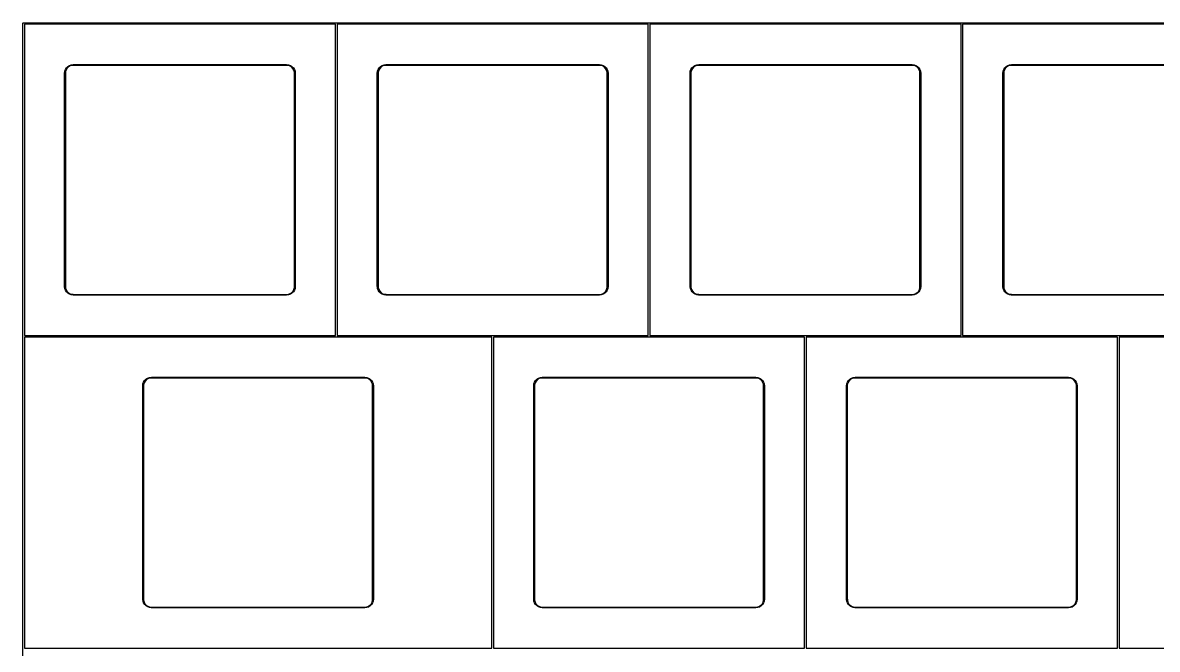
# Model space of a CAD drawing. Extents: x 116 to 435, y -379 to -284.
# Drawn here: x 116 to 185.1, y -322.1 to -283.9 of the extents above; entities that cross this region are included whole.
import ezdxf

# ---------------------------------------------------------------- set-up
doc = ezdxf.new("R2010")
doc.units = 0
doc.layers.add('BLACK', color=7, linetype='CONTINUOUS')

msp = doc.modelspace()

# ---------------------------------------------------------------- linework, layer by layer
at = {"layer": 'BLACK', "linetype": 'CONTINUOUS'}
for p, q in [((115.981099, -283.949286), (115.984905, -283.930152)), ((115.981099, -302.999286), (115.981099, -283.949286)), ((115.984905, -283.930152), (116.011965, -283.903092)), ((116.011965, -283.903092), (116.031099, -283.899286)), ((116.031099, -283.899286), (135.081099, -283.899286)), ((116.081099, -283.999286), (116.081099, -302.949286)), ((135.031099, -283.999286), (116.081099, -283.999286)), ((135.031099, -302.949286), (135.031099, -283.999286)), ((135.081099, -283.899286), (154.131099, -283.899286)), ((135.131099, -283.999286), (135.131099, -302.949286)), ((154.081099, -283.999286), (135.131099, -283.999286)), ((154.081099, -302.949286), (154.081099, -283.999286)), ((154.131099, -283.899286), (173.181099, -283.899286)), ((154.181099, -283.999286), (154.181099, -302.949286)), ((173.131099, -283.999286), (154.181099, -283.999286)), ((173.131099, -302.949286), (173.131099, -283.999286)), ((173.181099, -283.899286), (192.231099, -283.899286)), ((173.231099, -283.999286), (173.231099, -302.949286)), ((192.181099, -283.999286), (173.231099, -283.999286)), ((118.544265, -286.857464), (118.583095, -286.746501)), ((118.613473, -286.790947), (118.5811, -286.911753)), ((118.583095, -286.746501), (118.645643, -286.646961)), ((118.676009, -286.682637), (118.613473, -286.790947)), ((118.645643, -286.646961), (118.728772, -286.563834)), ((118.764446, -286.594201), (118.676009, -286.682637)), ((118.728772, -286.563834), (118.828314, -286.501289)), ((118.872759, -286.531668), (118.764446, -286.594201)), ((118.828314, -286.501289), (118.939277, -286.462462)), ((118.993565, -286.499299), (118.872759, -286.531668)), ((118.939277, -286.462462), (119.055948, -286.449315)), ((119.056099, -286.499299), (118.993565, -286.499299)), ((119.055948, -286.449315), (119.056099, -286.449286)), ((119.056099, -286.449286), (132.056099, -286.449286)), ((119.056099, -286.499286), (119.056099, -286.499299)), ((132.056099, -286.499286), (119.056099, -286.499286)), ((132.056099, -286.449286), (132.172924, -286.462449)), ((132.118635, -286.499286), (132.056099, -286.499286)), ((132.239445, -286.531656), (132.118635, -286.499286)), ((132.172924, -286.462449), (132.283891, -286.501277)), ((132.347761, -286.59419), (132.239445, -286.531656)), ((132.283891, -286.501277), (132.383435, -286.563823)), ((132.436201, -286.682628), (132.347761, -286.59419)), ((132.383435, -286.563823), (132.466567, -286.646952)), ((132.498739, -286.790942), (132.436201, -286.682628)), ((132.466567, -286.646952), (132.529117, -286.746495)), ((132.531113, -286.911751), (132.498739, -286.790942)), ((132.529117, -286.746495), (132.567948, -286.857461)), ((137.594265, -286.857464), (137.633095, -286.746501)), ((137.663473, -286.790947), (137.6311, -286.911753)), ((137.633095, -286.746501), (137.695643, -286.646961)), ((137.726009, -286.682637), (137.663473, -286.790947)), ((137.695643, -286.646961), (137.778772, -286.563834)), ((137.814446, -286.594201), (137.726009, -286.682637)), ((137.778772, -286.563834), (137.878314, -286.501289)), ((137.922759, -286.531668), (137.814446, -286.594201)), ((137.878314, -286.501289), (137.989277, -286.462462)), ((138.043565, -286.499299), (137.922759, -286.531668)), ((137.989277, -286.462462), (138.105948, -286.449315)), ((138.106099, -286.499299), (138.043565, -286.499299)), ((138.105948, -286.449315), (138.106099, -286.449286)), ((138.106099, -286.449286), (151.106099, -286.449286)), ((138.106099, -286.499286), (138.106099, -286.499299)), ((151.106099, -286.499286), (138.106099, -286.499286)), ((151.106099, -286.449286), (151.222924, -286.462449)), ((151.168635, -286.499286), (151.106099, -286.499286)), ((151.289445, -286.531656), (151.168635, -286.499286)), ((151.222924, -286.462449), (151.333891, -286.501277)), ((151.397761, -286.59419), (151.289445, -286.531656)), ((151.333891, -286.501277), (151.433435, -286.563823)), ((151.486201, -286.682628), (151.397761, -286.59419)), ((151.433435, -286.563823), (151.516567, -286.646952)), ((151.548739, -286.790942), (151.486201, -286.682628)), ((151.516567, -286.646952), (151.579117, -286.746495)), ((151.581113, -286.911751), (151.548739, -286.790942)), ((151.579117, -286.746495), (151.617948, -286.857461)), ((156.644265, -286.857464), (156.683095, -286.746501)), ((156.713473, -286.790947), (156.6811, -286.911753)), ((156.683095, -286.746501), (156.745643, -286.646961)), ((156.776009, -286.682637), (156.713473, -286.790947)), ((156.745643, -286.646961), (156.828772, -286.563834)), ((156.864446, -286.594201), (156.776009, -286.682637)), ((156.828772, -286.563834), (156.928314, -286.501289)), ((156.972759, -286.531668), (156.864446, -286.594201)), ((156.928314, -286.501289), (157.039277, -286.462462)), ((157.093565, -286.499299), (156.972759, -286.531668)), ((157.039277, -286.462462), (157.155948, -286.449315)), ((157.156099, -286.499299), (157.093565, -286.499299)), ((157.155948, -286.449315), (157.156099, -286.449286)), ((157.156099, -286.449286), (170.156099, -286.449286)), ((157.156099, -286.499286), (157.156099, -286.499299)), ((170.156099, -286.499286), (157.156099, -286.499286)), ((170.156099, -286.449286), (170.272924, -286.462449)), ((170.218635, -286.499286), (170.156099, -286.499286)), ((170.339445, -286.531656), (170.218635, -286.499286)), ((170.272924, -286.462449), (170.383891, -286.501277)), ((170.447761, -286.59419), (170.339445, -286.531656)), ((170.383891, -286.501277), (170.483435, -286.563823)), ((170.536201, -286.682628), (170.447761, -286.59419)), ((170.483435, -286.563823), (170.566567, -286.646952)), ((170.598739, -286.790942), (170.536201, -286.682628)), ((170.566567, -286.646952), (170.629117, -286.746495)), ((170.631113, -286.911751), (170.598739, -286.790942)), ((170.629117, -286.746495), (170.667948, -286.857461)), ((175.694265, -286.857464), (175.733095, -286.746501)), ((175.763473, -286.790947), (175.7311, -286.911753)), ((175.733095, -286.746501), (175.795643, -286.646961)), ((175.826009, -286.682637), (175.763473, -286.790947)), ((175.795643, -286.646961), (175.878772, -286.563834)), ((175.914446, -286.594201), (175.826009, -286.682637)), ((175.878772, -286.563834), (175.978314, -286.501289)), ((176.022759, -286.531668), (175.914446, -286.594201)), ((175.978314, -286.501289), (176.089277, -286.462462)), ((176.143565, -286.499299), (176.022759, -286.531668)), ((176.089277, -286.462462), (176.205948, -286.449315)), ((176.206099, -286.499299), (176.143565, -286.499299)), ((176.205948, -286.449315), (176.206099, -286.449286)), ((176.206099, -286.449286), (189.206099, -286.449286)), ((176.206099, -286.499286), (176.206099, -286.499299)), ((189.206099, -286.499286), (176.206099, -286.499286)), ((118.531099, -286.974285), (118.544265, -286.857464)), ((118.531099, -286.974286), (118.531099, -286.974285)), ((118.531099, -299.974286), (118.531099, -286.974286)), ((118.5811, -286.911753), (118.581099, -286.974285)), ((118.581099, -286.974285), (118.581099, -286.974286)), ((118.581099, -286.974286), (118.581099, -299.964663)), ((132.531099, -286.974286), (132.531113, -286.97421)), ((132.531099, -299.974286), (132.531099, -286.974286)), ((132.531113, -286.97421), (132.531113, -286.911751)), ((132.567948, -286.857461), (132.581114, -286.974285)), ((132.581114, -286.974285), (132.581099, -286.974285)), ((132.581099, -286.974285), (132.581099, -286.974286)), ((132.581099, -286.974286), (132.581099, -299.974285)), ((137.581099, -286.974285), (137.594265, -286.857464)), ((137.581099, -286.974286), (137.581099, -286.974285)), ((137.581099, -299.974286), (137.581099, -286.974286)), ((137.6311, -286.911753), (137.631099, -286.974285)), ((137.631099, -286.974285), (137.631099, -286.974286)), ((137.631099, -286.974286), (137.631099, -299.964663)), ((151.581099, -286.974286), (151.581113, -286.97421)), ((151.581099, -299.974286), (151.581099, -286.974286)), ((151.581113, -286.97421), (151.581113, -286.911751)), ((151.617948, -286.857461), (151.631114, -286.974285)), ((151.631114, -286.974285), (151.631099, -286.974285)), ((151.631099, -286.974285), (151.631099, -286.974286)), ((151.631099, -286.974286), (151.631099, -299.974285)), ((156.631099, -286.974285), (156.644265, -286.857464)), ((156.631099, -286.974286), (156.631099, -286.974285)), ((156.631099, -299.974286), (156.631099, -286.974286)), ((156.6811, -286.911753), (156.681099, -286.974285)), ((156.681099, -286.974285), (156.681099, -286.974286)), ((156.681099, -286.974286), (156.681099, -299.964663)), ((170.631099, -286.974286), (170.631113, -286.97421)), ((170.631099, -299.974286), (170.631099, -286.974286)), ((170.631113, -286.97421), (170.631113, -286.911751)), ((170.667948, -286.857461), (170.681114, -286.974285)), ((170.681114, -286.974285), (170.681099, -286.974285)), ((170.681099, -286.974285), (170.681099, -286.974286)), ((170.681099, -286.974286), (170.681099, -299.974285)), ((175.681099, -286.974285), (175.694265, -286.857464)), ((175.681099, -286.974286), (175.681099, -286.974285)), ((175.681099, -299.974286), (175.681099, -286.974286)), ((175.7311, -286.911753), (175.731099, -286.974285)), ((175.731099, -286.974285), (175.731099, -286.974286)), ((175.731099, -286.974286), (175.731099, -299.964663)), ((118.533002, -299.983853), (118.531099, -299.974286)), ((118.535403, -299.986254), (118.533002, -299.983853)), ((118.547085, -300.089985), (118.535403, -299.986254)), ((118.585904, -300.200946), (118.547085, -300.089985)), ((118.581099, -299.964663), (118.583863, -299.973171)), ((118.583863, -299.973171), (118.58393, -299.973172)), ((118.58393, -299.973172), (118.583927, -300.035702)), ((118.583927, -300.035702), (118.616287, -300.156503)), ((118.64844, -300.300486), (118.585904, -300.200946)), ((118.616287, -300.156503), (118.678811, -300.264813)), ((118.731559, -300.383616), (118.64844, -300.300486)), ((118.678811, -300.264813), (118.767236, -300.35325)), ((118.831091, -300.446166), (118.731559, -300.383616)), ((118.767236, -300.35325), (118.875537, -300.415788)), ((118.942046, -300.484999), (118.831091, -300.446166)), ((118.875537, -300.415788), (118.996334, -300.448165)), ((119.045852, -300.496703), (118.942046, -300.484999)), ((118.996334, -300.448165), (119.058865, -300.44817)), ((119.046532, -300.497383), (119.045852, -300.496703)), ((119.056099, -300.499286), (119.046532, -300.497383)), ((132.056099, -300.499286), (119.056099, -300.499286)), ((119.058865, -300.44817), (119.062299, -300.449286)), ((119.062299, -300.449286), (132.056099, -300.449286)), ((132.056099, -300.449286), (132.056164, -300.449299)), ((132.172924, -300.486136), (132.056099, -300.499299)), ((132.056099, -300.499299), (132.056099, -300.499286)), ((132.056164, -300.449299), (132.118635, -300.449299)), ((132.118635, -300.449299), (132.239445, -300.416928)), ((132.283892, -300.447306), (132.172924, -300.486136)), ((132.239445, -300.416928), (132.34776, -300.354391)), ((132.383436, -300.384757), (132.283892, -300.447306)), ((132.34776, -300.354391), (132.436199, -300.26595)), ((132.466566, -300.301625), (132.383436, -300.384757)), ((132.436199, -300.26595), (132.498733, -300.157634)), ((132.529112, -300.202079), (132.466566, -300.301625)), ((132.498733, -300.157634), (132.531101, -300.036823)), ((132.567939, -300.091111), (132.529112, -300.202079)), ((132.531099, -299.974287), (132.531099, -299.974286)), ((132.531101, -300.036823), (132.531099, -299.974287)), ((132.581099, -299.974285), (132.567939, -300.091111)), ((137.583002, -299.983853), (137.581099, -299.974286)), ((137.585403, -299.986254), (137.583002, -299.983853)), ((137.597085, -300.089985), (137.585403, -299.986254)), ((137.635904, -300.200946), (137.597085, -300.089985)), ((137.631099, -299.964663), (137.633863, -299.973171)), ((137.633863, -299.973171), (137.63393, -299.973172)), ((137.63393, -299.973172), (137.633927, -300.035702)), ((137.633927, -300.035702), (137.666287, -300.156503)), ((137.69844, -300.300486), (137.635904, -300.200946)), ((137.666287, -300.156503), (137.728811, -300.264813)), ((137.781559, -300.383616), (137.69844, -300.300486)), ((137.728811, -300.264813), (137.817236, -300.35325)), ((137.881091, -300.446166), (137.781559, -300.383616)), ((137.817236, -300.35325), (137.925537, -300.415788)), ((137.992046, -300.484999), (137.881091, -300.446166)), ((137.925537, -300.415788), (138.046334, -300.448165)), ((138.095852, -300.496703), (137.992046, -300.484999)), ((138.046334, -300.448165), (138.108865, -300.44817)), ((138.096532, -300.497383), (138.095852, -300.496703)), ((138.106099, -300.499286), (138.096532, -300.497383)), ((151.106099, -300.499286), (138.106099, -300.499286)), ((138.108865, -300.44817), (138.112299, -300.449286)), ((138.112299, -300.449286), (151.106099, -300.449286)), ((151.106099, -300.449286), (151.106164, -300.449299)), ((151.222924, -300.486136), (151.106099, -300.499299)), ((151.106099, -300.499299), (151.106099, -300.499286)), ((151.106164, -300.449299), (151.168635, -300.449299)), ((151.168635, -300.449299), (151.289445, -300.416928)), ((151.333892, -300.447306), (151.222924, -300.486136)), ((151.289445, -300.416928), (151.39776, -300.354391)), ((151.433436, -300.384757), (151.333892, -300.447306)), ((151.39776, -300.354391), (151.486199, -300.26595)), ((151.516566, -300.301625), (151.433436, -300.384757)), ((151.486199, -300.26595), (151.548733, -300.157634)), ((151.579112, -300.202079), (151.516566, -300.301625)), ((151.548733, -300.157634), (151.581101, -300.036823)), ((151.617939, -300.091111), (151.579112, -300.202079)), ((151.581099, -299.974287), (151.581099, -299.974286)), ((151.581101, -300.036823), (151.581099, -299.974287)), ((151.631099, -299.974285), (151.617939, -300.091111)), ((156.633002, -299.983853), (156.631099, -299.974286)), ((156.635403, -299.986254), (156.633002, -299.983853)), ((156.647085, -300.089985), (156.635403, -299.986254)), ((156.685904, -300.200946), (156.647085, -300.089985)), ((156.681099, -299.964663), (156.683863, -299.973171)), ((156.683863, -299.973171), (156.68393, -299.973172)), ((156.68393, -299.973172), (156.683927, -300.035702)), ((156.683927, -300.035702), (156.716287, -300.156503)), ((156.74844, -300.300486), (156.685904, -300.200946)), ((156.716287, -300.156503), (156.778811, -300.264813)), ((156.831559, -300.383616), (156.74844, -300.300486)), ((156.778811, -300.264813), (156.867236, -300.35325)), ((156.931091, -300.446166), (156.831559, -300.383616)), ((156.867236, -300.35325), (156.975537, -300.415788)), ((157.042046, -300.484999), (156.931091, -300.446166)), ((156.975537, -300.415788), (157.096334, -300.448165)), ((157.145852, -300.496703), (157.042046, -300.484999)), ((157.096334, -300.448165), (157.158865, -300.44817)), ((157.146532, -300.497383), (157.145852, -300.496703)), ((157.156099, -300.499286), (157.146532, -300.497383)), ((170.156099, -300.499286), (157.156099, -300.499286)), ((157.158865, -300.44817), (157.162299, -300.449286)), ((157.162299, -300.449286), (170.156099, -300.449286)), ((170.156099, -300.449286), (170.156164, -300.449299)), ((170.272924, -300.486136), (170.156099, -300.499299)), ((170.156099, -300.499299), (170.156099, -300.499286)), ((170.156164, -300.449299), (170.218635, -300.449299)), ((170.218635, -300.449299), (170.339445, -300.416928)), ((170.383892, -300.447306), (170.272924, -300.486136)), ((170.339445, -300.416928), (170.44776, -300.354391)), ((170.483436, -300.384757), (170.383892, -300.447306)), ((170.44776, -300.354391), (170.536199, -300.26595)), ((170.566566, -300.301625), (170.483436, -300.384757)), ((170.536199, -300.26595), (170.598733, -300.157634)), ((170.629112, -300.202079), (170.566566, -300.301625)), ((170.598733, -300.157634), (170.631101, -300.036823)), ((170.667939, -300.091111), (170.629112, -300.202079)), ((170.631099, -299.974287), (170.631099, -299.974286)), ((170.631101, -300.036823), (170.631099, -299.974287)), ((170.681099, -299.974285), (170.667939, -300.091111)), ((175.683002, -299.983853), (175.681099, -299.974286)), ((175.685403, -299.986254), (175.683002, -299.983853)), ((175.697085, -300.089985), (175.685403, -299.986254)), ((175.735904, -300.200946), (175.697085, -300.089985)), ((175.731099, -299.964663), (175.733863, -299.973171)), ((175.733863, -299.973171), (175.73393, -299.973172)), ((175.73393, -299.973172), (175.733927, -300.035702)), ((175.733927, -300.035702), (175.766287, -300.156503)), ((175.79844, -300.300486), (175.735904, -300.200946)), ((175.766287, -300.156503), (175.828811, -300.264813)), ((175.881559, -300.383616), (175.79844, -300.300486)), ((175.828811, -300.264813), (175.917236, -300.35325)), ((175.981091, -300.446166), (175.881559, -300.383616)), ((175.917236, -300.35325), (176.025537, -300.415788)), ((176.092046, -300.484999), (175.981091, -300.446166)), ((176.025537, -300.415788), (176.146334, -300.448165)), ((176.195852, -300.496703), (176.092046, -300.484999)), ((176.146334, -300.448165), (176.208865, -300.44817)), ((176.196532, -300.497383), (176.195852, -300.496703)), ((176.206099, -300.499286), (176.196532, -300.497383)), ((189.206099, -300.499286), (176.206099, -300.499286)), ((176.208865, -300.44817), (176.212299, -300.449286)), ((176.212299, -300.449286), (189.206099, -300.449286)), ((115.981099, -322.049286), (115.981099, -302.999286)), ((116.081099, -302.949286), (135.031099, -302.949286)), ((116.081099, -303.049286), (116.081099, -321.999286)), ((135.081099, -303.049286), (116.081099, -303.049286)), ((144.556099, -303.049286), (135.081099, -303.049286)), ((135.131099, -302.949286), (144.606099, -302.949286)), ((144.556099, -321.999286), (144.556099, -303.049286)), ((144.606099, -302.949286), (154.081099, -302.949286)), ((144.656099, -303.049286), (144.656099, -321.999286)), ((154.131099, -303.049286), (144.656099, -303.049286)), ((163.606099, -303.049286), (154.131099, -303.049286)), ((154.181099, -302.949286), (163.656099, -302.949286)), ((163.606099, -321.999286), (163.606099, -303.049286)), ((163.656099, -302.949286), (173.131099, -302.949286)), ((163.706099, -303.049286), (163.706099, -321.999286)), ((173.181099, -303.049286), (163.706099, -303.049286)), ((182.656099, -303.049286), (173.181099, -303.049286)), ((173.231099, -302.949286), (182.706099, -302.949286)), ((182.656099, -321.999286), (182.656099, -303.049286)), ((182.706099, -302.949286), (192.181099, -302.949286)), ((182.756099, -303.049286), (182.756099, -321.999286)), ((192.231099, -303.049286), (182.756099, -303.049286)), ((123.293599, -306.024285), (123.306765, -305.907464)), ((123.293599, -306.024286), (123.293599, -306.024285)), ((123.293599, -319.024286), (123.293599, -306.024286)), ((123.306765, -305.907464), (123.345595, -305.796501)), ((123.3436, -305.961753), (123.343599, -306.024285)), ((123.343599, -306.024285), (123.343599, -306.024286)), ((123.343599, -306.024286), (123.343599, -319.014663)), ((123.375973, -305.840947), (123.3436, -305.961753)), ((123.345595, -305.796501), (123.408143, -305.696961)), ((123.438509, -305.732637), (123.375973, -305.840947)), ((123.408143, -305.696961), (123.491272, -305.613834)), ((123.526946, -305.644201), (123.438509, -305.732637)), ((123.491272, -305.613834), (123.590814, -305.551289)), ((123.635259, -305.581668), (123.526946, -305.644201)), ((123.590814, -305.551289), (123.701777, -305.512462)), ((123.756065, -305.549299), (123.635259, -305.581668)), ((123.701777, -305.512462), (123.818448, -305.499315)), ((123.818599, -305.549299), (123.756065, -305.549299)), ((123.818448, -305.499315), (123.818599, -305.499286)), ((123.818599, -305.499286), (136.818599, -305.499286)), ((123.818599, -305.549286), (123.818599, -305.549299)), ((136.818599, -305.549286), (123.818599, -305.549286)), ((136.818599, -305.499286), (136.935424, -305.512449)), ((136.881135, -305.549286), (136.818599, -305.549286)), ((137.001945, -305.581656), (136.881135, -305.549286)), ((136.935424, -305.512449), (137.046391, -305.551277)), ((137.110261, -305.64419), (137.001945, -305.581656)), ((137.046391, -305.551277), (137.145935, -305.613823)), ((137.198701, -305.732628), (137.110261, -305.64419)), ((137.145935, -305.613823), (137.229067, -305.696952)), ((137.261239, -305.840942), (137.198701, -305.732628)), ((137.229067, -305.696952), (137.291617, -305.796495)), ((137.293613, -305.961751), (137.261239, -305.840942)), ((137.291617, -305.796495), (137.330448, -305.907461)), ((137.293599, -306.024286), (137.293613, -306.02421)), ((137.293599, -319.024286), (137.293599, -306.024286)), ((137.293613, -306.02421), (137.293613, -305.961751)), ((137.330448, -305.907461), (137.343614, -306.024285)), ((137.343614, -306.024285), (137.343599, -306.024285)), ((137.343599, -306.024285), (137.343599, -306.024286)), ((137.343599, -306.024286), (137.343599, -319.024285)), ((147.106099, -306.024285), (147.119265, -305.907464)), ((147.106099, -306.024286), (147.106099, -306.024285)), ((147.106099, -319.024286), (147.106099, -306.024286)), ((147.119265, -305.907464), (147.158095, -305.796501)), ((147.1561, -305.961753), (147.156099, -306.024285)), ((147.156099, -306.024285), (147.156099, -306.024286)), ((147.156099, -306.024286), (147.156099, -319.014663)), ((147.188473, -305.840947), (147.1561, -305.961753)), ((147.158095, -305.796501), (147.220643, -305.696961)), ((147.251009, -305.732637), (147.188473, -305.840947)), ((147.220643, -305.696961), (147.303772, -305.613834)), ((147.339446, -305.644201), (147.251009, -305.732637)), ((147.303772, -305.613834), (147.403314, -305.551289)), ((147.447759, -305.581668), (147.339446, -305.644201)), ((147.403314, -305.551289), (147.514277, -305.512462)), ((147.568565, -305.549299), (147.447759, -305.581668)), ((147.514277, -305.512462), (147.630948, -305.499315)), ((147.631099, -305.549299), (147.568565, -305.549299)), ((147.630948, -305.499315), (147.631099, -305.499286)), ((147.631099, -305.499286), (160.631099, -305.499286)), ((147.631099, -305.549286), (147.631099, -305.549299)), ((160.631099, -305.549286), (147.631099, -305.549286)), ((160.631099, -305.499286), (160.747924, -305.512449)), ((160.693635, -305.549286), (160.631099, -305.549286)), ((160.814445, -305.581656), (160.693635, -305.549286)), ((160.747924, -305.512449), (160.858891, -305.551277)), ((160.922761, -305.64419), (160.814445, -305.581656)), ((160.858891, -305.551277), (160.958435, -305.613823)), ((161.011201, -305.732628), (160.922761, -305.64419)), ((160.958435, -305.613823), (161.041567, -305.696952)), ((161.073739, -305.840942), (161.011201, -305.732628)), ((161.041567, -305.696952), (161.104117, -305.796495)), ((161.106113, -305.961751), (161.073739, -305.840942)), ((161.104117, -305.796495), (161.142948, -305.907461)), ((161.106099, -306.024286), (161.106113, -306.02421)), ((161.106099, -319.024286), (161.106099, -306.024286)), ((161.106113, -306.02421), (161.106113, -305.961751)), ((161.142948, -305.907461), (161.156114, -306.024285)), ((161.156114, -306.024285), (161.156099, -306.024285)), ((161.156099, -306.024285), (161.156099, -306.024286)), ((161.156099, -306.024286), (161.156099, -319.024285)), ((166.156099, -306.024285), (166.169265, -305.907464)), ((166.156099, -306.024286), (166.156099, -306.024285)), ((166.156099, -319.024286), (166.156099, -306.024286)), ((166.169265, -305.907464), (166.208095, -305.796501)), ((166.2061, -305.961753), (166.206099, -306.024285)), ((166.206099, -306.024285), (166.206099, -306.024286)), ((166.206099, -306.024286), (166.206099, -319.014663)), ((166.238473, -305.840947), (166.2061, -305.961753)), ((166.208095, -305.796501), (166.270643, -305.696961)), ((166.301009, -305.732637), (166.238473, -305.840947)), ((166.270643, -305.696961), (166.353772, -305.613834)), ((166.389446, -305.644201), (166.301009, -305.732637)), ((166.353772, -305.613834), (166.453314, -305.551289)), ((166.497759, -305.581668), (166.389446, -305.644201)), ((166.453314, -305.551289), (166.564277, -305.512462)), ((166.618565, -305.549299), (166.497759, -305.581668)), ((166.564277, -305.512462), (166.680948, -305.499315)), ((166.681099, -305.549299), (166.618565, -305.549299)), ((166.680948, -305.499315), (166.681099, -305.499286)), ((166.681099, -305.499286), (179.681099, -305.499286)), ((166.681099, -305.549286), (166.681099, -305.549299)), ((179.681099, -305.549286), (166.681099, -305.549286)), ((179.681099, -305.499286), (179.797924, -305.512449)), ((179.743635, -305.549286), (179.681099, -305.549286)), ((179.864445, -305.581656), (179.743635, -305.549286)), ((179.797924, -305.512449), (179.908891, -305.551277)), ((179.972761, -305.64419), (179.864445, -305.581656)), ((179.908891, -305.551277), (180.008435, -305.613823)), ((180.061201, -305.732628), (179.972761, -305.64419)), ((180.008435, -305.613823), (180.091567, -305.696952)), ((180.123739, -305.840942), (180.061201, -305.732628)), ((180.091567, -305.696952), (180.154117, -305.796495)), ((180.156113, -305.961751), (180.123739, -305.840942)), ((180.154117, -305.796495), (180.192948, -305.907461)), ((180.156099, -306.024286), (180.156113, -306.02421)), ((180.156099, -319.024286), (180.156099, -306.024286)), ((180.156113, -306.02421), (180.156113, -305.961751)), ((180.192948, -305.907461), (180.206114, -306.024285)), ((180.206114, -306.024285), (180.206099, -306.024285)), ((180.206099, -306.024285), (180.206099, -306.024286)), ((180.206099, -306.024286), (180.206099, -319.024285)), ((123.295502, -319.033853), (123.293599, -319.024286)), ((123.297903, -319.036254), (123.295502, -319.033853)), ((123.309585, -319.139985), (123.297903, -319.036254)), ((123.348404, -319.250946), (123.309585, -319.139985)), ((123.343599, -319.014663), (123.346363, -319.023171)), ((123.346363, -319.023171), (123.34643, -319.023172)), ((123.34643, -319.023172), (123.346427, -319.085702)), ((123.346427, -319.085702), (123.378787, -319.206503)), ((123.41094, -319.350486), (123.348404, -319.250946)), ((123.378787, -319.206503), (123.441311, -319.314813)), ((137.198699, -319.31595), (137.261233, -319.207634)), ((137.291612, -319.252079), (137.229066, -319.351625)), ((137.261233, -319.207634), (137.293601, -319.086823)), ((137.330439, -319.141111), (137.291612, -319.252079)), ((137.293599, -319.024287), (137.293599, -319.024286)), ((137.293601, -319.086823), (137.293599, -319.024287)), ((137.343599, -319.024285), (137.330439, -319.141111)), ((147.108002, -319.033853), (147.106099, -319.024286)), ((147.110403, -319.036254), (147.108002, -319.033853)), ((147.122085, -319.139985), (147.110403, -319.036254)), ((147.160904, -319.250946), (147.122085, -319.139985)), ((147.156099, -319.014663), (147.158863, -319.023171)), ((147.158863, -319.023171), (147.15893, -319.023172)), ((147.15893, -319.023172), (147.158927, -319.085702)), ((147.158927, -319.085702), (147.191287, -319.206503)), ((147.22344, -319.350486), (147.160904, -319.250946)), ((147.191287, -319.206503), (147.253811, -319.314813)), ((161.011199, -319.31595), (161.073733, -319.207634)), ((161.104112, -319.252079), (161.041566, -319.351625)), ((161.073733, -319.207634), (161.106101, -319.086823)), ((161.142939, -319.141111), (161.104112, -319.252079)), ((161.106099, -319.024287), (161.106099, -319.024286)), ((161.106101, -319.086823), (161.106099, -319.024287)), ((161.156099, -319.024285), (161.142939, -319.141111)), ((166.158002, -319.033853), (166.156099, -319.024286)), ((166.160403, -319.036254), (166.158002, -319.033853)), ((166.172085, -319.139985), (166.160403, -319.036254)), ((166.210904, -319.250946), (166.172085, -319.139985)), ((166.206099, -319.014663), (166.208863, -319.023171)), ((166.208863, -319.023171), (166.20893, -319.023172)), ((166.20893, -319.023172), (166.208927, -319.085702)), ((166.208927, -319.085702), (166.241287, -319.206503)), ((166.27344, -319.350486), (166.210904, -319.250946)), ((166.241287, -319.206503), (166.303811, -319.314813)), ((180.061199, -319.31595), (180.123733, -319.207634)), ((180.154112, -319.252079), (180.091566, -319.351625)), ((180.123733, -319.207634), (180.156101, -319.086823)), ((180.192939, -319.141111), (180.154112, -319.252079)), ((180.156099, -319.024287), (180.156099, -319.024286)), ((180.156101, -319.086823), (180.156099, -319.024287)), ((180.206099, -319.024285), (180.192939, -319.141111)), ((123.494059, -319.433616), (123.41094, -319.350486)), ((123.441311, -319.314813), (123.529736, -319.40325)), ((123.593591, -319.496166), (123.494059, -319.433616)), ((123.529736, -319.40325), (123.638037, -319.465788)), ((123.704546, -319.534999), (123.593591, -319.496166)), ((123.638037, -319.465788), (123.758834, -319.498165)), ((123.808352, -319.546703), (123.704546, -319.534999)), ((123.758834, -319.498165), (123.821365, -319.49817)), ((123.809032, -319.547383), (123.808352, -319.546703)), ((123.818599, -319.549286), (123.809032, -319.547383)), ((136.818599, -319.549286), (123.818599, -319.549286)), ((123.821365, -319.49817), (123.824799, -319.499286)), ((123.824799, -319.499286), (136.818599, -319.499286)), ((136.818599, -319.499286), (136.818664, -319.499299)), ((136.935424, -319.536136), (136.818599, -319.549299)), ((136.818599, -319.549299), (136.818599, -319.549286)), ((136.818664, -319.499299), (136.881135, -319.499299)), ((136.881135, -319.499299), (137.001945, -319.466928)), ((137.046392, -319.497306), (136.935424, -319.536136)), ((137.001945, -319.466928), (137.11026, -319.404391)), ((137.145936, -319.434757), (137.046392, -319.497306)), ((137.11026, -319.404391), (137.198699, -319.31595)), ((137.229066, -319.351625), (137.145936, -319.434757)), ((147.306559, -319.433616), (147.22344, -319.350486)), ((147.253811, -319.314813), (147.342236, -319.40325)), ((147.406091, -319.496166), (147.306559, -319.433616)), ((147.342236, -319.40325), (147.450537, -319.465788)), ((147.517046, -319.534999), (147.406091, -319.496166)), ((147.450537, -319.465788), (147.571334, -319.498165)), ((147.620852, -319.546703), (147.517046, -319.534999)), ((147.571334, -319.498165), (147.633865, -319.49817)), ((147.621532, -319.547383), (147.620852, -319.546703)), ((147.631099, -319.549286), (147.621532, -319.547383)), ((160.631099, -319.549286), (147.631099, -319.549286)), ((147.633865, -319.49817), (147.637299, -319.499286)), ((147.637299, -319.499286), (160.631099, -319.499286)), ((160.631099, -319.499286), (160.631164, -319.499299)), ((160.747924, -319.536136), (160.631099, -319.549299)), ((160.631099, -319.549299), (160.631099, -319.549286)), ((160.631164, -319.499299), (160.693635, -319.499299)), ((160.693635, -319.499299), (160.814445, -319.466928)), ((160.858892, -319.497306), (160.747924, -319.536136)), ((160.814445, -319.466928), (160.92276, -319.404391)), ((160.958436, -319.434757), (160.858892, -319.497306)), ((160.92276, -319.404391), (161.011199, -319.31595)), ((161.041566, -319.351625), (160.958436, -319.434757)), ((166.356559, -319.433616), (166.27344, -319.350486)), ((166.303811, -319.314813), (166.392236, -319.40325)), ((166.456091, -319.496166), (166.356559, -319.433616)), ((166.392236, -319.40325), (166.500537, -319.465788)), ((166.567046, -319.534999), (166.456091, -319.496166)), ((166.500537, -319.465788), (166.621334, -319.498165)), ((166.670852, -319.546703), (166.567046, -319.534999)), ((166.621334, -319.498165), (166.683865, -319.49817)), ((166.671532, -319.547383), (166.670852, -319.546703)), ((166.681099, -319.549286), (166.671532, -319.547383)), ((179.681099, -319.549286), (166.681099, -319.549286)), ((166.683865, -319.49817), (166.687299, -319.499286)), ((166.687299, -319.499286), (179.681099, -319.499286)), ((179.681099, -319.499286), (179.681164, -319.499299)), ((179.797924, -319.536136), (179.681099, -319.549299)), ((179.681099, -319.549299), (179.681099, -319.549286)), ((179.681164, -319.499299), (179.743635, -319.499299)), ((179.743635, -319.499299), (179.864445, -319.466928)), ((179.908892, -319.497306), (179.797924, -319.536136)), ((179.864445, -319.466928), (179.97276, -319.404391)), ((180.008436, -319.434757), (179.908892, -319.497306)), ((179.97276, -319.404391), (180.061199, -319.31595)), ((180.091566, -319.351625), (180.008436, -319.434757)), ((116.081099, -321.999286), (144.556099, -321.999286)), ((144.656099, -321.999286), (149.368599, -321.999286)), ((149.368599, -321.999286), (163.606099, -321.999286)), ((163.706099, -321.999286), (168.418599, -321.999286)), ((168.418599, -321.999286), (182.656099, -321.999286)), ((182.756099, -321.999286), (187.468599, -321.999286)), ((115.981099, -341.099286), (115.981099, -322.049286))]:
    msp.add_line(p, q, dxfattribs=at)

doc.saveas('drawing.dxf')
